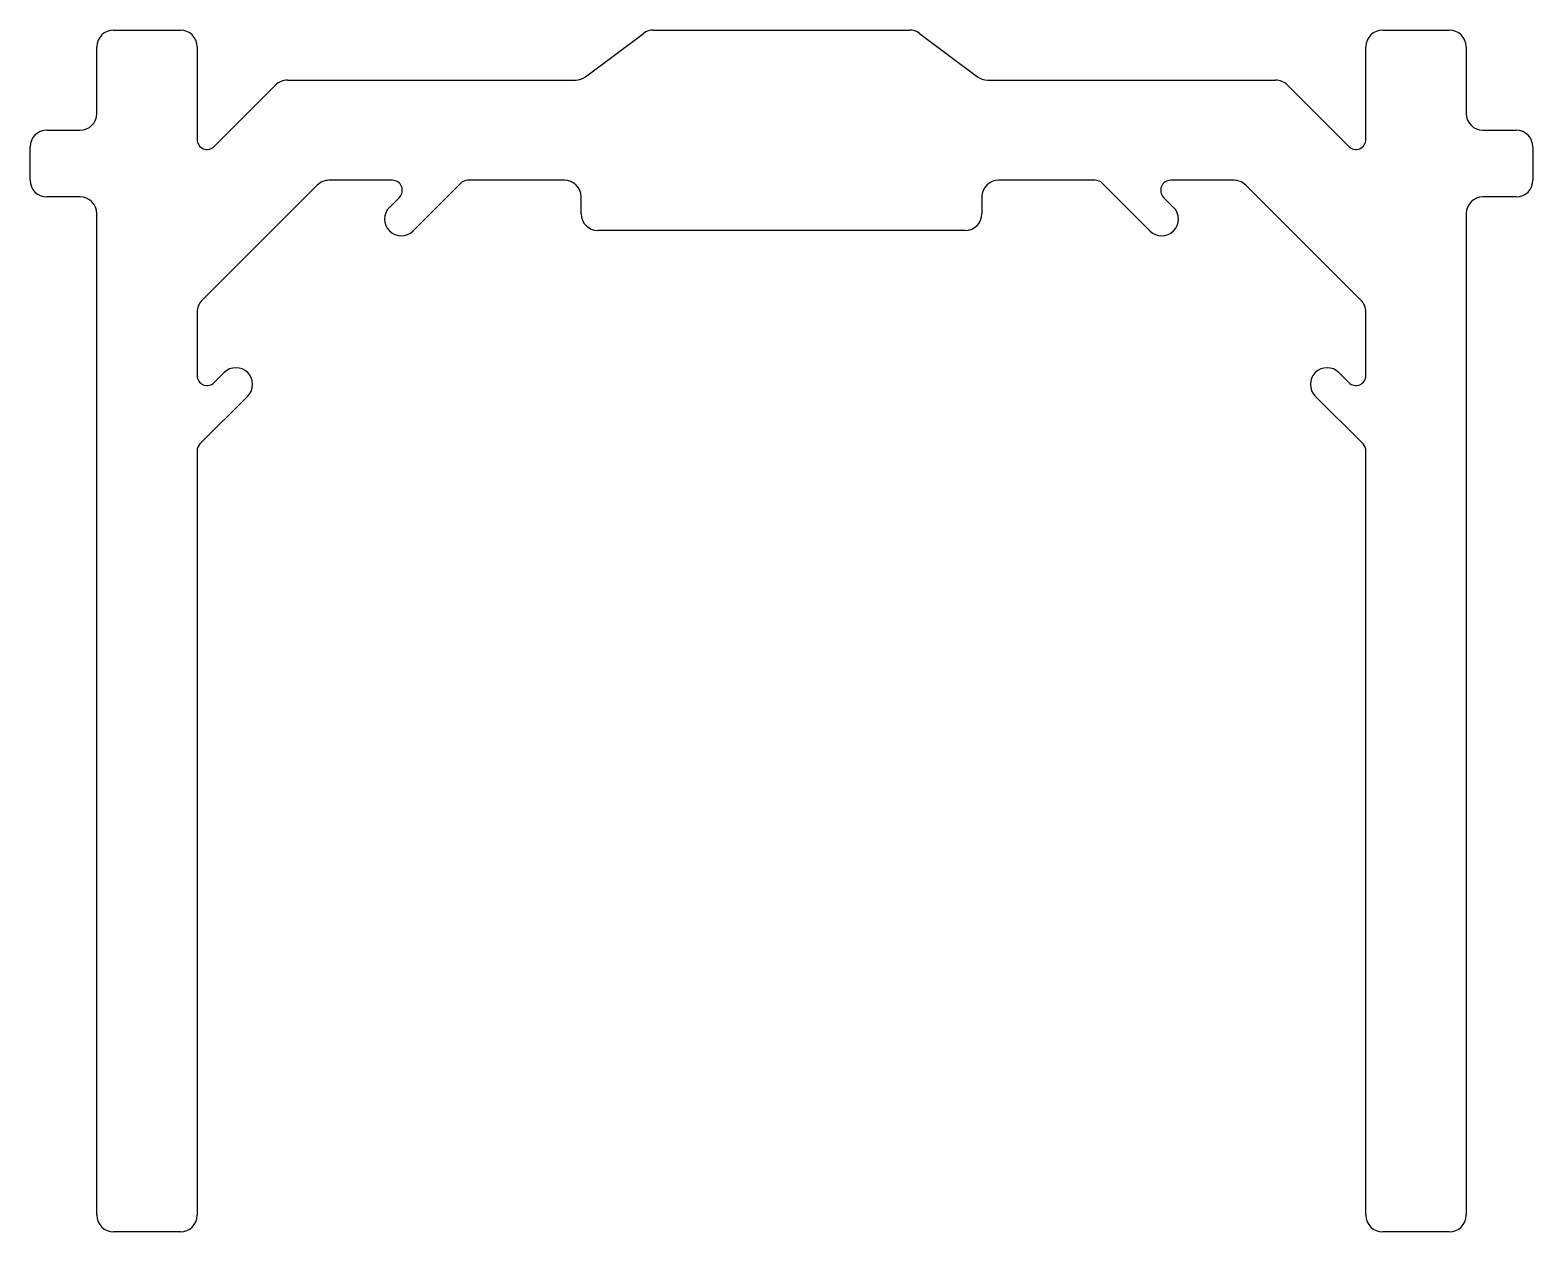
# Model space of a CAD drawing. Extents: x 812.7 to 857.7, y 479 to 515.
import ezdxf

# ---------------------------------------------------------------- set-up
doc = ezdxf.new("R2010")
doc.units = 0
doc.layers.get('0').update_dxf_attribs({"linetype": 'CONTINUOUS'})

msp = doc.modelspace()

# ---------------------------------------------------------------- linework, layer by layer
at = {"color": 0}
for p, q in [((815.161, 515.045), (817.161, 515.045)), ((829.294, 513.645), (831.027, 514.945)), ((831.327, 515.045), (835.161, 515.045)), ((835.161, 515.045), (838.994, 515.045)), ((839.294, 514.945), (841.027, 513.645)), ((853.161, 515.045), (855.161, 515.045)), ((814.661, 512.545), (814.661, 514.545)), ((817.661, 514.545), (817.661, 511.769)), ((852.661, 511.769), (852.661, 514.545)), ((855.661, 514.545), (855.661, 512.545)), ((820.368, 513.545), (828.994, 513.545)), ((841.327, 513.545), (849.954, 513.545)), ((818.173, 511.557), (820.014, 513.398)), ((850.307, 513.398), (852.149, 511.557)), ((813.161, 512.045), (814.161, 512.045)), ((856.161, 512.045), (857.161, 512.045)), ((812.661, 510.545), (812.661, 511.545)), ((857.661, 511.545), (857.661, 510.545)), ((821.257, 510.398), (817.807, 506.949)), ((823.508, 510.545), (821.611, 510.545)), ((825.558, 510.457), (824.128, 509.027)), ((828.661, 510.545), (825.77, 510.545)), ((844.551, 510.545), (841.661, 510.545)), ((846.193, 509.027), (844.763, 510.457)), ((848.711, 510.545), (846.814, 510.545)), ((852.514, 506.949), (849.065, 510.398)), ((814.161, 510.045), (813.161, 510.045)), ((823.421, 509.734), (823.72, 510.033)), ((829.161, 509.545), (829.161, 510.045)), ((841.161, 510.045), (841.161, 509.545)), ((846.602, 510.033), (846.9, 509.734)), ((857.161, 510.045), (856.161, 510.045)), ((814.661, 479.545), (814.661, 509.545)), ((855.661, 509.545), (855.661, 479.545)), ((835.161, 509.045), (829.661, 509.045)), ((840.661, 509.045), (835.161, 509.045)), ((817.661, 506.595), (817.661, 504.698)), ((852.661, 504.698), (852.661, 506.595)), ((818.173, 504.486), (818.471, 504.784)), ((851.85, 504.784), (852.149, 504.486)), ((819.179, 504.077), (817.749, 502.647)), ((852.573, 502.647), (851.143, 504.077)), ((817.661, 502.435), (817.661, 479.545)), ((852.661, 479.545), (852.661, 502.435)), ((817.161, 479.045), (815.161, 479.045)), ((855.161, 479.045), (853.161, 479.045))]:
    msp.add_line(p, q, dxfattribs=at)
for centre, radius, start, end in [((815.161, 514.545), 0.5, 90, 180), ((817.161, 514.545), 0.5, 360, 90), ((831.327, 514.545), 0.5, 90, 126.8699), ((838.994, 514.545), 0.5, 53.1301, 90), ((853.161, 514.545), 0.5, 90, 180), ((855.161, 514.545), 0.5, 360, 90), ((820.368, 513.045), 0.5, 90, 135), ((828.994, 514.045), 0.5, 270, 306.8699), ((841.327, 514.045), 0.5, 233.1301, 270), ((849.954, 513.045), 0.5, 45, 90), ((814.161, 512.545), 0.5, 270, 0), ((856.161, 512.545), 0.5, 180, 270), ((813.161, 511.545), 0.5, 90, 180), ((817.961, 511.769), 0.3, 180, 315), ((852.361, 511.769), 0.3, 225, 0), ((857.161, 511.545), 0.5, 0, 90), ((813.161, 510.545), 0.5, 180, 270), ((821.611, 510.045), 0.5, 90, 135), ((823.508, 510.245), 0.3, 315, 90), ((825.77, 510.245), 0.3, 90, 135), ((828.661, 510.045), 0.5, 0, 90), ((841.661, 510.045), 0.5, 90, 180), ((844.551, 510.245), 0.3, 45, 90), ((846.814, 510.245), 0.3, 90, 225), ((848.711, 510.045), 0.5, 45, 90), ((857.161, 510.545), 0.5, 270, 0), ((814.161, 509.545), 0.5, 360, 90), ((856.161, 509.545), 0.5, 90, 180), ((823.775, 509.381), 0.5, 135, 315), ((829.661, 509.545), 0.5, 180, 270), ((840.661, 509.545), 0.5, 270, 0), ((846.547, 509.381), 0.5, 225, 45), ((818.161, 506.595), 0.5, 135, 180), ((852.161, 506.595), 0.5, 360, 45), ((818.825, 504.431), 0.5, 315, 135), ((851.497, 504.431), 0.5, 45, 225), ((817.961, 504.698), 0.3, 180, 315), ((852.361, 504.698), 0.3, 225, 360), ((817.961, 502.435), 0.3, 135, 180), ((852.361, 502.435), 0.3, 0, 45), ((815.161, 479.545), 0.5, 180, 270), ((817.161, 479.545), 0.5, 270, 0), ((853.161, 479.545), 0.5, 180, 270), ((855.161, 479.545), 0.5, 270, 0)]:
    msp.add_arc(centre, radius, start, end, dxfattribs=at)

doc.saveas('drawing.dxf')
